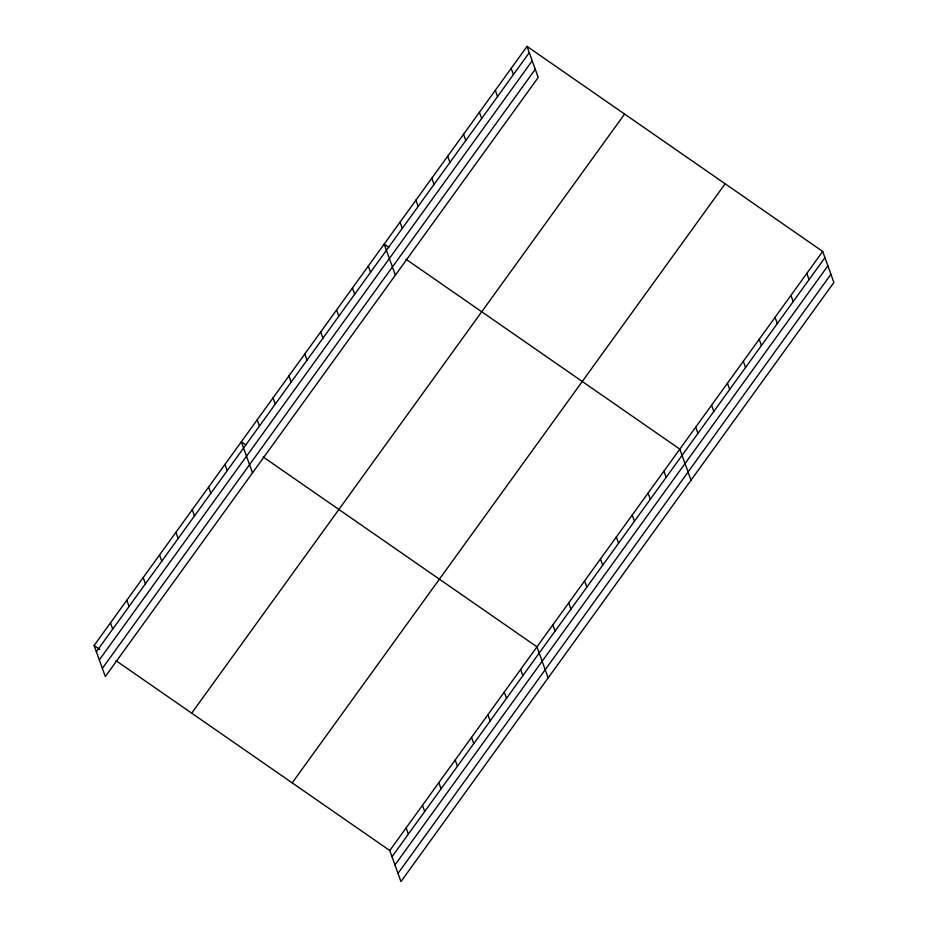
<?xml version="1.0" encoding="UTF-8"?>
<svg xmlns="http://www.w3.org/2000/svg" width="928" height="928" viewBox="0 0 928 928"><rect width="100%" height="100%" fill="white"/><g stroke="black" fill="none" stroke-linecap="round" stroke-linejoin="round"><path stroke-width="1.39" d="M527.046 46.4L538.228 77.465L105.316 676.558L94.122 645.494L527.046 46.4L822.684 251.442L833.878 282.506L400.954 881.6L389.772 850.535L115.93 660.62M96.361 651.711L529.285 52.618M99.319 659.901L532.231 60.819M102.358 668.357L535.282 69.264M191.69 713.156L624.602 114.063M292.204 782.872L725.128 183.779M389.772 850.535L822.684 251.442M392.01 856.753L824.922 257.659M394.957 864.954L827.88 265.86M398.008 873.399L830.92 274.305M388.774 247.289L384.18 244.099L395.363 275.164M405.988 259.225L679.83 449.14L691.012 480.205M245.908 444.988L241.315 441.798L252.497 472.862M263.123 456.924L536.964 646.839L548.146 677.904M94.122 645.494L99.864 649.472M806.815 273.412L809.054 279.63M790.946 295.382L793.185 301.588M775.066 317.341L777.304 323.559M759.197 339.312L761.436 345.529M743.316 361.282L745.555 367.488M727.448 383.241L729.686 389.458M711.579 405.211L713.806 411.429M695.698 427.182L697.937 433.388M663.949 471.111L666.188 477.328M511.166 68.37L513.404 74.576M648.08 493.081L650.319 499.287M495.297 90.329L497.536 96.547M632.2 515.04L634.439 521.258M479.428 112.3L481.667 118.517M616.331 537.01L618.57 543.228M463.548 134.27L465.786 140.476M600.462 558.981L602.701 565.187M447.679 156.229L449.918 162.446M584.582 580.94L586.821 587.157M431.798 178.199L434.037 184.417M568.713 602.91L570.952 609.128M415.93 200.17L418.168 206.387M552.833 624.88L555.072 631.098M400.061 222.128L402.288 228.346M520.608 669.471L522.847 675.688M368.312 266.069L370.55 272.287M504.252 692.114L506.491 698.32M352.431 288.028L354.67 294.246M487.896 714.746L490.135 720.952M336.562 309.998L338.801 316.216M471.54 737.377L473.779 743.583M320.682 331.969L322.921 338.186M455.196 760.009L457.423 766.226M304.813 353.928L307.052 360.145M438.84 782.64L441.078 788.858M288.944 375.898L291.172 382.116M422.484 805.272L424.722 811.49M273.064 397.868L275.303 404.086M406.128 827.904L408.366 834.121M257.195 419.839L259.434 426.045M224.959 464.429L227.198 470.647M208.614 487.061L210.842 493.278M192.258 509.692L194.497 515.91M175.902 532.324L178.141 538.542M159.546 554.967L161.785 561.173M143.19 577.599L145.429 583.805M126.834 600.23L129.073 606.436M110.478 622.862L112.717 629.068"/></g></svg>
